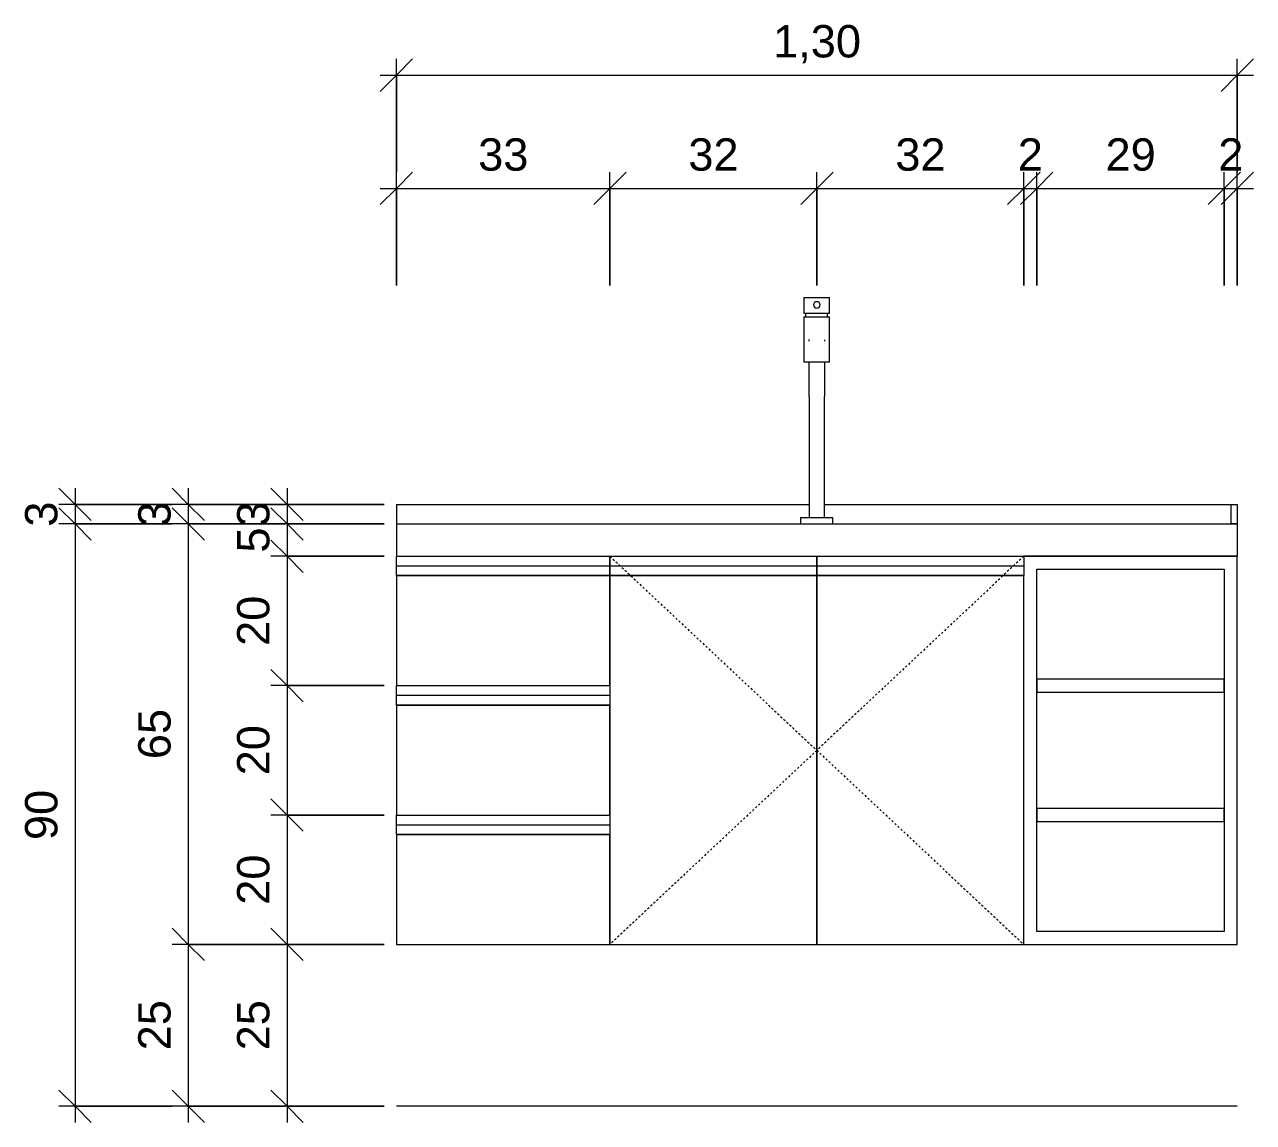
# Model space of a CAD drawing. Header units: millimetres. Extents: x -8782 to 13490, y -7093 to 2572.
# Drawn here: x -3570 to -1670, y 155 to 1852 of the extents above; entities that cross this region are included whole.
import ezdxf

# ---------------------------------------------------------------- set-up
doc = ezdxf.new("R2010")
doc.units = ezdxf.units.MM
doc.linetypes.add('Dash', pattern=[6.35, 3.175, -3.175])
for name, color, linetype, lineweight in [('A-ANNO-DIMS', 211, 'Continuous', 9), ('A-ANNO-DIMS-25', 211, 'Continuous', 9), ('A-DETL-THIN', 151, 'Continuous', 9), ('I-FURN', 30, 'Continuous', 9), ('Q-CASE-HDLN', 31, 'Dash', 9)]:
    doc.layers.add(name, color=color, linetype=linetype, lineweight=lineweight)
doc.styles.add('@Arial Unicode MS', font='ARIALUNI.TTF', dxfattribs={"height": 50})
doc.dimstyles.new('CRT_-__Metros_-_Linha_de_chamada_3_5_mm', dxfattribs={"dimscale": 304.8, "dimtxt": 50.292243, "dimasz": 0.164042, "dimexe": 0.082021, "dimexo": 0.0625, "dimgap": 0.04101, "dimtad": 1, "dimdec": 0, "dimlfac": 0.1, "dimdsep": 46, "dimtxsty": '@Arial Unicode MS', "dimblk1": 'OBLIQUE', "dimblk2": 'OBLIQUE', "dimsah": 1, "dimcen": 0.09, "dimdle": 0.082021, "dimazin": 0, "dimtfac": 1, "dimtdec": 4, "dimtix": 1, "dimtmove": 0, "dimatfit": 3, "dimfxl": 0.492126, "dimfxlon": 1, "dimtvp": 1, "dimtolj": 1, "dimtzin": 0, "dimarcsym": 2})
doc.dimstyles.new('CRT_-__Metros_-_Linha_de_chamada_3_5_mm_1', dxfattribs={"dimscale": 304.8, "dimtxt": 50.292243, "dimasz": 0.164042, "dimexe": 0.082021, "dimexo": 0.0625, "dimgap": 0.04101, "dimtad": 1, "dimlfac": 0.001, "dimrnd": 0.01, "dimzin": 0, "dimdsep": 46, "dimtxsty": '@Arial Unicode MS', "dimblk1": 'OBLIQUE', "dimblk2": 'OBLIQUE', "dimsah": 1, "dimcen": 0.09, "dimdle": 0.082021, "dimazin": 0, "dimtfac": 1, "dimtdec": 4, "dimtix": 1, "dimtmove": 0, "dimatfit": 3, "dimfxl": 0.492126, "dimfxlon": 1, "dimtvp": 1, "dimtolj": 1, "dimtzin": 0, "dimarcsym": 2})

# ---------------------------------------------------------------- blocks, each defined once
blk = doc.blocks.new('BAMCADA BANHEIRO - BAMCADA BANHEIRO-4679330-VISTA FRONTAL BANCADA')
at = {"layer": 'I-FURN'}
for p, q in [((-14000, 1430), (-14000, 1405)), ((-14000, 1430), (-13960, 1430)), ((-13960, 1405), (-13960, 1430)), ((-13960, 1405), (-14000, 1405)), ((-14000, 1400), (-14000, 1330)), ((-14000, 1400), (-13960, 1400)), ((-13997, 1405), (-13997, 1400)), ((-13963, 1400), (-13963, 1405)), ((-13960, 1330), (-13960, 1400)), ((-13960, 1330), (-14000, 1330)), ((-13991.7, 1277), (-13991.7, 1090)), ((-13967.6, 1090), (-13967.6, 1277)), ((-14629.7, 1110), (-13991.7, 1110)), ((-14629.7, 1110), (-14629.7, 1080)), ((-13967.7, 1110), (-13339.7, 1110)), ((-13339.7, 1110), (-13329.7, 1110)), ((-13339.7, 1110), (-13339.7, 1080)), ((-13329.7, 1110), (-13329.7, 1080)), ((-14004.7, 1090), (-14004.7, 1080)), ((-14004.7, 1090), (-13954.7, 1090)), ((-13954.7, 1080), (-13954.7, 1090)), ((-14629.7, 1080), (-13329.7, 1080)), ((-14629.7, 1080), (-14629.7, 1030)), ((-13329.7, 1080), (-13339.7, 1080)), ((-13329.7, 1080), (-13329.7, 1030)), ((-14629.7, 1015), (-14629.7, 1030)), ((-14629.7, 1030), (-14299.7, 1030)), ((-14299.7, 1030), (-14299.7, 1015)), ((-14299.7, 1015), (-14299.7, 1030)), ((-14299.7, 1030), (-13979.7, 1030)), ((-13979.7, 1030), (-13979.7, 1015)), ((-13979.7, 1015), (-13979.7, 1030)), ((-13979.7, 1030), (-13659.7, 1030)), ((-13659.7, 1030), (-13659.7, 1015)), ((-13329.7, 1030), (-13659.7, 1030)), ((-13659.7, 1030), (-13329.7, 1030)), ((-13329.7, 430), (-13329.7, 1030)), ((-14629.7, 1000), (-14629.7, 1015)), ((-14629.7, 1015), (-14299.7, 1015)), ((-14299.7, 1015), (-14299.7, 1000)), ((-14299.7, 1000), (-14299.7, 1015)), ((-14299.7, 1015), (-13979.7, 1015)), ((-13979.7, 1015), (-13979.7, 1000)), ((-13979.7, 1000), (-13979.7, 1015)), ((-13979.7, 1015), (-13659.7, 1015)), ((-13659.7, 1015), (-13659.7, 1000)), ((-13639.7, 1010), (-13349.7, 1010)), ((-13639.7, 450), (-13639.7, 1010)), ((-13349.7, 1010), (-13349.7, 450)), ((-14299.7, 1000), (-14629.7, 1000)), ((-14629.7, 1000), (-14629.7, 830)), ((-14629.7, 1000), (-14299.7, 1000)), ((-14299.7, 830), (-14299.7, 1000)), ((-13979.7, 1000), (-14299.7, 1000)), ((-14299.7, 1000), (-14299.7, 430)), ((-14299.7, 1000), (-13979.7, 1000)), ((-13979.7, 430), (-13979.7, 1000)), ((-13659.7, 1000), (-13979.7, 1000)), ((-13979.7, 1000), (-13979.7, 430)), ((-13979.7, 1000), (-13659.7, 1000)), ((-13659.7, 430), (-13659.7, 1000)), ((-13639.7, 840), (-13639.7, 820)), ((-13349.7, 840), (-13639.7, 840)), ((-13349.7, 820), (-13349.7, 840)), ((-14629.7, 830), (-14299.7, 830)), ((-14629.7, 815), (-14629.7, 830)), ((-13639.7, 820), (-13349.7, 820)), ((-14629.7, 800), (-14629.7, 815)), ((-14629.7, 815), (-14299.7, 815)), ((-14299.7, 800), (-14629.7, 800)), ((-14629.7, 800), (-14629.7, 630)), ((-14629.7, 800), (-14299.7, 800)), ((-14299.7, 815), (-14299.7, 800)), ((-14299.7, 630), (-14299.7, 800)), ((-14629.7, 630), (-14299.7, 630)), ((-14629.7, 615), (-14629.7, 630)), ((-13639.7, 640), (-13639.7, 620)), ((-13349.7, 640), (-13639.7, 640)), ((-13349.7, 620), (-13349.7, 640)), ((-14629.7, 600), (-14629.7, 615)), ((-14629.7, 615), (-14299.7, 615)), ((-14299.7, 615), (-14299.7, 600)), ((-13639.7, 620), (-13349.7, 620)), ((-14299.7, 600), (-14629.7, 600)), ((-14629.7, 600), (-14629.7, 430)), ((-14629.7, 600), (-14299.7, 600)), ((-14299.7, 430), (-14299.7, 600)), ((-13349.7, 450), (-13639.7, 450)), ((-14629.7, 430), (-14299.7, 430)), ((-14299.7, 430), (-13979.7, 430)), ((-13979.7, 430), (-13659.7, 430)), ((-13659.7, 430), (-13329.7, 430))]:
    blk.add_line(p, q, dxfattribs=at)
at = {"layer": 'I-FURN', "flags": 128}
for points in [[(-13991.7, 1362.5), (-13991.7, 1363), (-13991.6, 1363.4), (-13991.5, 1363.9), (-13991.5, 1364.4), (-13991.3, 1364.9)], [(-13967.9, 1364.6), (-13967.8, 1364.2), (-13967.7, 1363.7), (-13967.7, 1363.2), (-13967.6, 1362.7), (-13967.6, 1362.3)], [(-13991.7, 1277), (-13991.7, 1280.4), (-13991.7, 1283.8), (-13991.7, 1287.2), (-13991.7, 1290.5), (-13991.7, 1293.9), (-13991.7, 1297.2), (-13991.7, 1300.5), (-13991.7, 1303.7), (-13991.7, 1306.9), (-13991.7, 1310.1), (-13991.7, 1313.2), (-13991.7, 1316.3), (-13991.7, 1319.2), (-13991.7, 1322.2), (-13991.7, 1325), (-13991.7, 1327.8), (-13991.7, 1330)], [(-13967.6, 1330), (-13967.6, 1328.5), (-13967.6, 1325.7), (-13967.6, 1322.9), (-13967.6, 1320), (-13967.6, 1317.1), (-13967.6, 1314), (-13967.6, 1310.9), (-13967.6, 1307.8), (-13967.6, 1304.6), (-13967.6, 1301.4), (-13967.6, 1298.1), (-13967.6, 1294.8), (-13967.6, 1291.4), (-13967.6, 1288.1), (-13967.6, 1284.7), (-13967.6, 1281.3), (-13967.6, 1277.9), (-13967.6, 1277)]]:
    blk.add_lwpolyline(points, dxfattribs=at)
at = {"layer": 'I-FURN'}
for start, end in [(0, 180), (180, 0)]:
    blk.add_arc((-13979.7, 1418.3), 5, start, end, dxfattribs=at)
at = {"layer": 'Q-CASE-HDLN'}
for p, q in [((-14299.7, 1030), (-13979.7, 730)), ((-13659.7, 1030), (-13979.7, 730)), ((-13979.7, 730), (-14299.7, 430)), ((-13979.7, 730), (-13659.7, 430))]:
    blk.add_line(p, q, dxfattribs=at)
blk = doc.blocks.new('DIMBLOCK9-VISTA FRONTAL BANCADA')
at = {"layer": 'A-ANNO-DIMS-25', "lineweight": 18}
for p, q in [((-3163.9, 1110), (-3188.9, 1135)), ((-3163.9, 1080), (-3188.9, 1105)), ((-3163.9, 1110), (-3138.9, 1085)), ((-3163.9, 1080), (-3138.9, 1055))]:
    blk.add_line(p, q, dxfattribs=at)
at = {"layer": 'A-ANNO-DIMS-25'}
for p, q in [((-3163.9, 1135), (-3163.9, 1080)), ((-3013.9, 1110), (-3188.9, 1110)), ((-3163.9, 1110), (-3013.9, 1110)), ((-3013.9, 1080), (-3188.9, 1080)), ((-3163.9, 1080), (-3013.9, 1080))]:
    blk.add_line(p, q, dxfattribs=at)
at = {"layer": 'A-ANNO-DIMS-25', "color": 0, "insert": (-3241.3, 1075.6), "char_height": 50, "width": 46.468, "attachment_point": 1, "rotation": 90, "line_spacing_factor": 1.117605, "style": '@Arial Unicode MS'}
blk.add_mtext('3', dxfattribs=at)
blk = doc.blocks.new('_Oblique')
at = {"color": 0, "linetype": 'ByBlock', "lineweight": -2}
blk.add_line((-0.5, -0.5), (0.5, 0.5), dxfattribs=at)
blk = doc.blocks.new('DIMBLOCK10-VISTA FRONTAL BANCADA')
at = {"layer": 'A-ANNO-DIMS-25', "lineweight": 18}
for p, q in [((-3163.9, 1080), (-3188.9, 1105)), ((-3163.9, 1080), (-3138.9, 1055)), ((-3163.9, 1030), (-3188.9, 1055)), ((-3163.9, 1030), (-3138.9, 1005))]:
    blk.add_line(p, q, dxfattribs=at)
at = {"layer": 'A-ANNO-DIMS-25'}
for p, q in [((-3013.9, 1080), (-3188.9, 1080)), ((-3163.9, 1080), (-3163.9, 1030)), ((-3163.9, 1080), (-3013.9, 1080)), ((-3013.9, 1030), (-3188.9, 1030)), ((-3163.9, 1030), (-3013.9, 1030))]:
    blk.add_line(p, q, dxfattribs=at)
at = {"layer": 'A-ANNO-DIMS-25', "color": 0, "insert": (-3241.3, 1035.6), "char_height": 50, "width": 46.468, "attachment_point": 1, "rotation": 90, "line_spacing_factor": 1.117605, "style": '@Arial Unicode MS'}
blk.add_mtext('5', dxfattribs=at)
blk = doc.blocks.new('DIMBLOCK11-VISTA FRONTAL BANCADA')
at = {"layer": 'A-ANNO-DIMS-25', "lineweight": 18}
for p, q in [((-3163.9, 1030), (-3188.9, 1055)), ((-3163.9, 1030), (-3138.9, 1005)), ((-3163.9, 830), (-3188.9, 855)), ((-3163.9, 830), (-3138.9, 805))]:
    blk.add_line(p, q, dxfattribs=at)
at = {"layer": 'A-ANNO-DIMS-25'}
for p, q in [((-3013.9, 1030), (-3188.9, 1030)), ((-3163.9, 1030), (-3163.9, 830)), ((-3163.9, 1030), (-3013.9, 1030)), ((-3013.9, 830), (-3188.9, 830)), ((-3163.9, 830), (-3013.9, 830))]:
    blk.add_line(p, q, dxfattribs=at)
at = {"layer": 'A-ANNO-DIMS-25', "color": 0, "insert": (-3241.3, 891.3), "char_height": 50, "width": 92.937, "attachment_point": 1, "rotation": 90, "line_spacing_factor": 1.117605, "style": '@Arial Unicode MS'}
blk.add_mtext('20', dxfattribs=at)
blk = doc.blocks.new('DIMBLOCK12-VISTA FRONTAL BANCADA')
at = {"layer": 'A-ANNO-DIMS-25', "lineweight": 18}
for p, q in [((-3163.9, 830), (-3188.9, 855)), ((-3163.9, 830), (-3138.9, 805)), ((-3163.9, 630), (-3188.9, 655)), ((-3163.9, 630), (-3138.9, 605))]:
    blk.add_line(p, q, dxfattribs=at)
at = {"layer": 'A-ANNO-DIMS-25'}
for p, q in [((-3013.9, 830), (-3188.9, 830)), ((-3163.9, 830), (-3163.9, 630)), ((-3163.9, 830), (-3013.9, 830)), ((-3013.9, 630), (-3188.9, 630)), ((-3163.9, 630), (-3013.9, 630))]:
    blk.add_line(p, q, dxfattribs=at)
at = {"layer": 'A-ANNO-DIMS-25', "color": 0, "insert": (-3241.3, 691.3), "char_height": 50, "width": 92.937, "attachment_point": 1, "rotation": 90, "line_spacing_factor": 1.117605, "style": '@Arial Unicode MS'}
blk.add_mtext('20', dxfattribs=at)
blk = doc.blocks.new('DIMBLOCK13-VISTA FRONTAL BANCADA')
at = {"layer": 'A-ANNO-DIMS-25', "lineweight": 18}
for p, q in [((-3163.9, 630), (-3188.9, 655)), ((-3163.9, 630), (-3138.9, 605)), ((-3163.9, 430), (-3188.9, 455)), ((-3163.9, 430), (-3138.9, 405))]:
    blk.add_line(p, q, dxfattribs=at)
at = {"layer": 'A-ANNO-DIMS-25'}
for p, q in [((-3013.9, 630), (-3188.9, 630)), ((-3163.9, 630), (-3163.9, 430)), ((-3163.9, 630), (-3013.9, 630)), ((-3013.9, 430), (-3188.9, 430)), ((-3163.9, 430), (-3013.9, 430))]:
    blk.add_line(p, q, dxfattribs=at)
at = {"layer": 'A-ANNO-DIMS-25', "color": 0, "insert": (-3241.3, 491.3), "char_height": 50, "width": 92.937, "attachment_point": 1, "rotation": 90, "line_spacing_factor": 1.117605, "style": '@Arial Unicode MS'}
blk.add_mtext('20', dxfattribs=at)
blk = doc.blocks.new('DIMBLOCK14-VISTA FRONTAL BANCADA')
at = {"layer": 'A-ANNO-DIMS-25', "lineweight": 18}
for p, q in [((-3163.9, 430), (-3188.9, 455)), ((-3163.9, 430), (-3138.9, 405)), ((-3163.9, 180), (-3188.9, 205)), ((-3163.9, 180), (-3138.9, 155))]:
    blk.add_line(p, q, dxfattribs=at)
at = {"layer": 'A-ANNO-DIMS-25'}
for p, q in [((-3013.9, 430), (-3188.9, 430)), ((-3163.9, 430), (-3163.9, 155)), ((-3163.9, 430), (-3013.9, 430)), ((-3013.9, 180), (-3188.9, 180)), ((-3163.9, 180), (-3013.9, 180))]:
    blk.add_line(p, q, dxfattribs=at)
at = {"layer": 'A-ANNO-DIMS-25', "color": 0, "insert": (-3241.3, 266.3), "char_height": 50, "width": 92.937, "attachment_point": 1, "rotation": 90, "line_spacing_factor": 1.117605, "style": '@Arial Unicode MS'}
blk.add_mtext('25', dxfattribs=at)
blk = doc.blocks.new('DIMBLOCK15-VISTA FRONTAL BANCADA')
at = {"layer": 'A-ANNO-DIMS-25', "lineweight": 18}
for p, q in [((-3316.7, 1110), (-3341.7, 1135)), ((-3316.7, 1080), (-3341.7, 1105)), ((-3316.7, 1110), (-3291.7, 1085)), ((-3316.7, 1080), (-3291.7, 1055))]:
    blk.add_line(p, q, dxfattribs=at)
at = {"layer": 'A-ANNO-DIMS-25'}
for p, q in [((-3316.7, 1135), (-3316.7, 1080)), ((-3166.7, 1110), (-3341.7, 1110)), ((-3316.7, 1110), (-3166.7, 1110)), ((-3166.7, 1080), (-3341.7, 1080)), ((-3316.7, 1080), (-3166.7, 1080))]:
    blk.add_line(p, q, dxfattribs=at)
at = {"layer": 'A-ANNO-DIMS-25', "color": 0, "insert": (-3394.1, 1075.6), "char_height": 50, "width": 46.468, "attachment_point": 1, "rotation": 90, "line_spacing_factor": 1.117605, "style": '@Arial Unicode MS'}
blk.add_mtext('3', dxfattribs=at)
blk = doc.blocks.new('DIMBLOCK16-VISTA FRONTAL BANCADA')
at = {"layer": 'A-ANNO-DIMS-25', "lineweight": 18}
for p, q in [((-3316.7, 1080), (-3341.7, 1105)), ((-3316.7, 1080), (-3291.7, 1055)), ((-3316.7, 430), (-3341.7, 455)), ((-3316.7, 430), (-3291.7, 405))]:
    blk.add_line(p, q, dxfattribs=at)
at = {"layer": 'A-ANNO-DIMS-25'}
for p, q in [((-3166.7, 1080), (-3341.7, 1080)), ((-3316.7, 1080), (-3316.7, 430)), ((-3316.7, 1080), (-3166.7, 1080)), ((-3166.7, 430), (-3341.7, 430)), ((-3316.7, 430), (-3166.7, 430))]:
    blk.add_line(p, q, dxfattribs=at)
at = {"layer": 'A-ANNO-DIMS-25', "color": 0, "insert": (-3394.1, 716.3), "char_height": 50, "width": 92.937, "attachment_point": 1, "rotation": 90, "line_spacing_factor": 1.117605, "style": '@Arial Unicode MS'}
blk.add_mtext('65', dxfattribs=at)
blk = doc.blocks.new('DIMBLOCK17-VISTA FRONTAL BANCADA')
at = {"layer": 'A-ANNO-DIMS-25', "lineweight": 18}
for p, q in [((-3316.7, 430), (-3341.7, 455)), ((-3316.7, 430), (-3291.7, 405)), ((-3316.7, 180), (-3341.7, 205)), ((-3316.7, 180), (-3291.7, 155))]:
    blk.add_line(p, q, dxfattribs=at)
at = {"layer": 'A-ANNO-DIMS-25'}
for p, q in [((-3166.7, 430), (-3341.7, 430)), ((-3316.7, 430), (-3316.7, 155)), ((-3316.7, 430), (-3166.7, 430)), ((-3166.7, 180), (-3341.7, 180)), ((-3316.7, 180), (-3166.7, 180))]:
    blk.add_line(p, q, dxfattribs=at)
at = {"layer": 'A-ANNO-DIMS-25', "color": 0, "insert": (-3394.1, 266.3), "char_height": 50, "width": 92.937, "attachment_point": 1, "rotation": 90, "line_spacing_factor": 1.117605, "style": '@Arial Unicode MS'}
blk.add_mtext('25', dxfattribs=at)
blk = doc.blocks.new('DIMBLOCK18-VISTA FRONTAL BANCADA')
at = {"layer": 'A-ANNO-DIMS-25', "lineweight": 18}
for p, q in [((-3491.7, 1110), (-3516.7, 1135)), ((-3491.7, 1080), (-3516.7, 1105)), ((-3491.7, 1110), (-3466.7, 1085)), ((-3491.7, 1080), (-3466.7, 1055))]:
    blk.add_line(p, q, dxfattribs=at)
at = {"layer": 'A-ANNO-DIMS-25'}
for p, q in [((-3491.7, 1135), (-3491.7, 1080)), ((-3341.7, 1110), (-3516.7, 1110)), ((-3491.7, 1110), (-3341.7, 1110)), ((-3341.7, 1080), (-3516.7, 1080)), ((-3491.7, 1080), (-3341.7, 1080))]:
    blk.add_line(p, q, dxfattribs=at)
at = {"layer": 'A-ANNO-DIMS-25', "color": 0, "insert": (-3569.1, 1075.6), "char_height": 50, "width": 46.468, "attachment_point": 1, "rotation": 90, "line_spacing_factor": 1.117605, "style": '@Arial Unicode MS'}
blk.add_mtext('3', dxfattribs=at)
blk = doc.blocks.new('DIMBLOCK19-VISTA FRONTAL BANCADA')
at = {"layer": 'A-ANNO-DIMS-25', "lineweight": 18}
for p, q in [((-3491.7, 1080), (-3516.7, 1105)), ((-3491.7, 1080), (-3466.7, 1055)), ((-3491.7, 180), (-3516.7, 205)), ((-3491.7, 180), (-3466.7, 155))]:
    blk.add_line(p, q, dxfattribs=at)
at = {"layer": 'A-ANNO-DIMS-25'}
for p, q in [((-3341.7, 1080), (-3516.7, 1080)), ((-3491.7, 1080), (-3491.7, 155)), ((-3491.7, 1080), (-3341.7, 1080)), ((-3341.7, 180), (-3516.7, 180)), ((-3491.7, 180), (-3341.7, 180))]:
    blk.add_line(p, q, dxfattribs=at)
at = {"layer": 'A-ANNO-DIMS-25', "color": 0, "insert": (-3569.1, 591.3), "char_height": 50, "width": 92.937, "attachment_point": 1, "rotation": 90, "line_spacing_factor": 1.117605, "style": '@Arial Unicode MS'}
blk.add_mtext('90', dxfattribs=at)
blk = doc.blocks.new('DIMBLOCK30-VISTA FRONTAL BANCADA')
at = {"layer": 'A-ANNO-DIMS-25', "lineweight": 18}
for p, q in [((-2994.8, 1598.4), (-2969.8, 1623.4)), ((-2664.8, 1598.4), (-2639.8, 1623.4)), ((-2994.8, 1598.4), (-3019.8, 1573.4)), ((-2664.8, 1598.4), (-2689.8, 1573.4))]:
    blk.add_line(p, q, dxfattribs=at)
at = {"layer": 'A-ANNO-DIMS-25'}
for p, q in [((-2994.8, 1448.4), (-2994.8, 1623.4)), ((-2664.8, 1448.4), (-2664.8, 1623.4)), ((-3019.8, 1598.4), (-2664.8, 1598.4)), ((-2994.8, 1598.4), (-2994.8, 1448.4)), ((-2664.8, 1598.4), (-2664.8, 1448.4))]:
    blk.add_line(p, q, dxfattribs=at)
at = {"layer": 'A-ANNO-DIMS-25', "color": 0, "insert": (-2868.5, 1675.8), "char_height": 50, "width": 92.937, "attachment_point": 1, "line_spacing_factor": 1.117605, "style": '@Arial Unicode MS'}
blk.add_mtext('33', dxfattribs=at)
blk = doc.blocks.new('DIMBLOCK31-VISTA FRONTAL BANCADA')
at = {"layer": 'A-ANNO-DIMS-25', "lineweight": 18}
for p, q in [((-2664.8, 1598.4), (-2639.8, 1623.4)), ((-2344.8, 1598.4), (-2319.8, 1623.4)), ((-2664.8, 1598.4), (-2689.8, 1573.4)), ((-2344.8, 1598.4), (-2369.8, 1573.4))]:
    blk.add_line(p, q, dxfattribs=at)
at = {"layer": 'A-ANNO-DIMS-25'}
for p, q in [((-2664.8, 1448.4), (-2664.8, 1623.4)), ((-2344.8, 1448.4), (-2344.8, 1623.4)), ((-2664.8, 1598.4), (-2344.8, 1598.4)), ((-2664.8, 1598.4), (-2664.8, 1448.4)), ((-2344.8, 1598.4), (-2344.8, 1448.4))]:
    blk.add_line(p, q, dxfattribs=at)
at = {"layer": 'A-ANNO-DIMS-25', "color": 0, "insert": (-2543.5, 1675.8), "char_height": 50, "width": 92.937, "attachment_point": 1, "line_spacing_factor": 1.117605, "style": '@Arial Unicode MS'}
blk.add_mtext('32', dxfattribs=at)
blk = doc.blocks.new('DIMBLOCK32-VISTA FRONTAL BANCADA')
at = {"layer": 'A-ANNO-DIMS-25', "lineweight": 18}
for p, q in [((-2344.8, 1598.4), (-2319.8, 1623.4)), ((-2024.8, 1598.4), (-1999.8, 1623.4)), ((-2344.8, 1598.4), (-2369.8, 1573.4)), ((-2024.8, 1598.4), (-2049.8, 1573.4))]:
    blk.add_line(p, q, dxfattribs=at)
at = {"layer": 'A-ANNO-DIMS-25'}
for p, q in [((-2344.8, 1448.4), (-2344.8, 1623.4)), ((-2024.8, 1448.4), (-2024.8, 1623.4)), ((-2344.8, 1598.4), (-2024.8, 1598.4)), ((-2344.8, 1598.4), (-2344.8, 1448.4)), ((-2024.8, 1598.4), (-2024.8, 1448.4))]:
    blk.add_line(p, q, dxfattribs=at)
at = {"layer": 'A-ANNO-DIMS-25', "color": 0, "insert": (-2223.5, 1675.8), "char_height": 50, "width": 92.937, "attachment_point": 1, "line_spacing_factor": 1.117605, "style": '@Arial Unicode MS'}
blk.add_mtext('32', dxfattribs=at)
blk = doc.blocks.new('DIMBLOCK33-VISTA FRONTAL BANCADA')
at = {"layer": 'A-ANNO-DIMS-25', "lineweight": 18}
for p, q in [((-2024.8, 1598.4), (-1999.8, 1623.4)), ((-2004.8, 1598.4), (-1979.8, 1623.4)), ((-2024.8, 1598.4), (-2049.8, 1573.4)), ((-2004.8, 1598.4), (-2029.8, 1573.4))]:
    blk.add_line(p, q, dxfattribs=at)
at = {"layer": 'A-ANNO-DIMS-25'}
for p, q in [((-2024.8, 1448.4), (-2024.8, 1623.4)), ((-2004.8, 1448.4), (-2004.8, 1623.4)), ((-2024.8, 1598.4), (-2004.8, 1598.4)), ((-2024.8, 1598.4), (-2024.8, 1448.4)), ((-2004.8, 1598.4), (-2004.8, 1448.4))]:
    blk.add_line(p, q, dxfattribs=at)
at = {"layer": 'A-ANNO-DIMS-25', "color": 0, "insert": (-2034.2, 1675.8), "char_height": 50, "width": 46.468, "attachment_point": 1, "line_spacing_factor": 1.117605, "style": '@Arial Unicode MS'}
blk.add_mtext('2', dxfattribs=at)
blk = doc.blocks.new('DIMBLOCK34-VISTA FRONTAL BANCADA')
at = {"layer": 'A-ANNO-DIMS-25', "lineweight": 18}
for p, q in [((-2004.8, 1598.4), (-1979.8, 1623.4)), ((-1714.8, 1598.4), (-1689.8, 1623.4)), ((-2004.8, 1598.4), (-2029.8, 1573.4)), ((-1714.8, 1598.4), (-1739.8, 1573.4))]:
    blk.add_line(p, q, dxfattribs=at)
at = {"layer": 'A-ANNO-DIMS-25'}
for p, q in [((-2004.8, 1448.4), (-2004.8, 1623.4)), ((-1714.8, 1448.4), (-1714.8, 1623.4)), ((-2004.8, 1598.4), (-1714.8, 1598.4)), ((-2004.8, 1598.4), (-2004.8, 1448.4)), ((-1714.8, 1598.4), (-1714.8, 1448.4))]:
    blk.add_line(p, q, dxfattribs=at)
at = {"layer": 'A-ANNO-DIMS-25', "color": 0, "insert": (-1898.5, 1675.8), "char_height": 50, "width": 92.937, "attachment_point": 1, "line_spacing_factor": 1.117605, "style": '@Arial Unicode MS'}
blk.add_mtext('29', dxfattribs=at)
blk = doc.blocks.new('DIMBLOCK35-VISTA FRONTAL BANCADA')
at = {"layer": 'A-ANNO-DIMS-25', "lineweight": 18}
for p, q in [((-1714.8, 1598.4), (-1689.8, 1623.4)), ((-1694.8, 1598.4), (-1669.8, 1623.4)), ((-1714.8, 1598.4), (-1739.8, 1573.4)), ((-1694.8, 1598.4), (-1719.8, 1573.4))]:
    blk.add_line(p, q, dxfattribs=at)
at = {"layer": 'A-ANNO-DIMS-25'}
for p, q in [((-1714.8, 1448.4), (-1714.8, 1623.4)), ((-1694.8, 1448.4), (-1694.8, 1623.4)), ((-1714.8, 1598.4), (-1669.8, 1598.4)), ((-1714.8, 1598.4), (-1714.8, 1448.4)), ((-1694.8, 1598.4), (-1694.8, 1448.4))]:
    blk.add_line(p, q, dxfattribs=at)
at = {"layer": 'A-ANNO-DIMS-25', "color": 0, "insert": (-1724.2, 1675.8), "char_height": 50, "width": 46.468, "attachment_point": 1, "line_spacing_factor": 1.117605, "style": '@Arial Unicode MS'}
blk.add_mtext('2', dxfattribs=at)
blk = doc.blocks.new('DIMBLOCK36-VISTA FRONTAL BANCADA')
at = {"layer": 'A-ANNO-DIMS-25', "lineweight": 18}
for p, q in [((-2994.8, 1773.4), (-2969.8, 1798.4)), ((-1694.8, 1773.4), (-1669.8, 1798.4)), ((-2994.8, 1773.4), (-3019.8, 1748.4)), ((-1694.8, 1773.4), (-1719.8, 1748.4))]:
    blk.add_line(p, q, dxfattribs=at)
at = {"layer": 'A-ANNO-DIMS-25'}
for p, q in [((-2994.8, 1623.4), (-2994.8, 1798.4)), ((-1694.8, 1623.4), (-1694.8, 1798.4)), ((-3019.8, 1773.4), (-1669.8, 1773.4)), ((-2994.8, 1773.4), (-2994.8, 1623.4)), ((-1694.8, 1773.4), (-1694.8, 1623.4))]:
    blk.add_line(p, q, dxfattribs=at)
at = {"layer": 'A-ANNO-DIMS-25', "color": 0, "insert": (-2412.5, 1850.8), "char_height": 50, "width": 162.337, "attachment_point": 1, "line_spacing_factor": 1.117605, "style": '@Arial Unicode MS'}
blk.add_mtext('1,30', dxfattribs=at)

msp = doc.modelspace()

# ---------------------------------------------------------------- linework, layer by layer
at = {"layer": 'A-DETL-THIN'}
msp.add_line((-1694.817, 180), (-2994.817, 180), dxfattribs=at)

# ---------------------------------------------------------------- block references
at = {"layer": 'I-FURN'}
msp.add_blockref('BAMCADA BANHEIRO - BAMCADA BANHEIRO-4679330-VISTA FRONTAL BANCADA', (11634.834, 0), dxfattribs=at)

# ---------------------------------------------------------------- dimensions: what is measured, and where the dimension line sits
at = {"layer": 'A-ANNO-DIMS'}
for base, p1, p2, dimstyle, override, picture, middle in [((-1694.817, 1773.398), (-2994.817, 1623.398), (-1694.817, 1623.398), 'CRT_-__Metros_-_Linha_de_chamada_3_5_mm_1', {"dimpost": '<>', "dimfxl": 1300}, 'DIMBLOCK36-VISTA FRONTAL BANCADA', (-2344.817, 1811.444)), ((-2664.817, 1598.398), (-2994.817, 1448.398), (-2664.817, 1448.398), 'CRT_-__Metros_-_Linha_de_chamada_3_5_mm', {"dimpost": '<>', "dimfxl": 330}, 'DIMBLOCK30-VISTA FRONTAL BANCADA', (-2829.817, 1636.444)), ((-2344.817, 1598.398), (-2664.817, 1448.398), (-2344.817, 1448.398), 'CRT_-__Metros_-_Linha_de_chamada_3_5_mm', {"dimpost": '<>', "dimfxl": 320}, 'DIMBLOCK31-VISTA FRONTAL BANCADA', (-2504.817, 1636.444)), ((-2024.817, 1598.398), (-2344.817, 1448.398), (-2024.817, 1448.398), 'CRT_-__Metros_-_Linha_de_chamada_3_5_mm', {"dimpost": '<>', "dimfxl": 320}, 'DIMBLOCK32-VISTA FRONTAL BANCADA', (-2184.817, 1636.444)), ((-2004.817, 1598.398), (-2024.817, 1448.398), (-2004.817, 1448.398), 'CRT_-__Metros_-_Linha_de_chamada_3_5_mm', {"dimpost": '<>', "dimfxl": 20}, 'DIMBLOCK33-VISTA FRONTAL BANCADA', (-2014.817, 1636.018)), ((-1714.817, 1598.398), (-2004.817, 1448.398), (-1714.817, 1448.398), 'CRT_-__Metros_-_Linha_de_chamada_3_5_mm', {"dimpost": '<>', "dimfxl": 290}, 'DIMBLOCK34-VISTA FRONTAL BANCADA', (-1859.817, 1636.444)), ((-1694.817, 1598.398), (-1714.817, 1448.398), (-1694.817, 1448.398), 'CRT_-__Metros_-_Linha_de_chamada_3_5_mm', {"dimpost": '<>', "dimfxl": 20}, 'DIMBLOCK35-VISTA FRONTAL BANCADA', (-1704.817, 1636.018))]:
    dim = msp.add_linear_dim(base=base, p1=p1, p2=p2, dimstyle=dimstyle, override=override, dxfattribs=at)
    dim.commit()
    dim.dimension.update_dxf_attribs({"geometry": picture, "text_midpoint": middle})
for base, p1, p2, override, picture, middle in [((-3491.681, 1080), (-3341.681, 1110), (-3341.681, 1080), {"dimpost": '<>', "dimfxl": 30}, 'DIMBLOCK18-VISTA FRONTAL BANCADA', (-3529.726, 1095)), ((-3316.681, 1080), (-3166.681, 1110), (-3166.681, 1080), {"dimpost": '<>', "dimfxl": 30}, 'DIMBLOCK15-VISTA FRONTAL BANCADA', (-3354.726, 1095)), ((-3163.896, 1080), (-3013.896, 1110), (-3013.896, 1080), {"dimpost": '<>', "dimfxl": 30}, 'DIMBLOCK9-VISTA FRONTAL BANCADA', (-3201.941, 1095)), ((-3491.681, 180), (-3341.681, 1080), (-3341.681, 180), {"dimpost": '<>', "dimfxl": 900}, 'DIMBLOCK19-VISTA FRONTAL BANCADA', (-3529.726, 630)), ((-3316.681, 430), (-3166.681, 1080), (-3166.681, 430), {"dimpost": '<>', "dimfxl": 650}, 'DIMBLOCK16-VISTA FRONTAL BANCADA', (-3354.726, 755)), ((-3163.896, 1030), (-3013.896, 1080), (-3013.896, 1030), {"dimpost": '<>', "dimfxl": 50}, 'DIMBLOCK10-VISTA FRONTAL BANCADA', (-3201.822, 1055)), ((-3163.896, 830), (-3013.896, 1030), (-3013.896, 830), {"dimpost": '<>', "dimfxl": 200}, 'DIMBLOCK11-VISTA FRONTAL BANCADA', (-3201.941, 930)), ((-3163.896, 630), (-3013.896, 830), (-3013.896, 630), {"dimpost": '<>', "dimfxl": 200}, 'DIMBLOCK12-VISTA FRONTAL BANCADA', (-3201.941, 730)), ((-3163.896, 430), (-3013.896, 630), (-3013.896, 430), {"dimpost": '<>', "dimfxl": 200}, 'DIMBLOCK13-VISTA FRONTAL BANCADA', (-3201.941, 530)), ((-3316.681, 180), (-3166.681, 430), (-3166.681, 180), {"dimpost": '<>', "dimfxl": 250}, 'DIMBLOCK17-VISTA FRONTAL BANCADA', (-3354.726, 305)), ((-3163.896, 180), (-3013.896, 430), (-3013.896, 180), {"dimpost": '<>', "dimfxl": 250}, 'DIMBLOCK14-VISTA FRONTAL BANCADA', (-3201.941, 305))]:
    dim = msp.add_linear_dim(base=base, p1=p1, p2=p2, angle=90, dimstyle='CRT_-__Metros_-_Linha_de_chamada_3_5_mm', override=override, dxfattribs=at)
    dim.commit()
    dim.dimension.update_dxf_attribs({"geometry": picture, "text_midpoint": middle})

doc.saveas('drawing.dxf')
